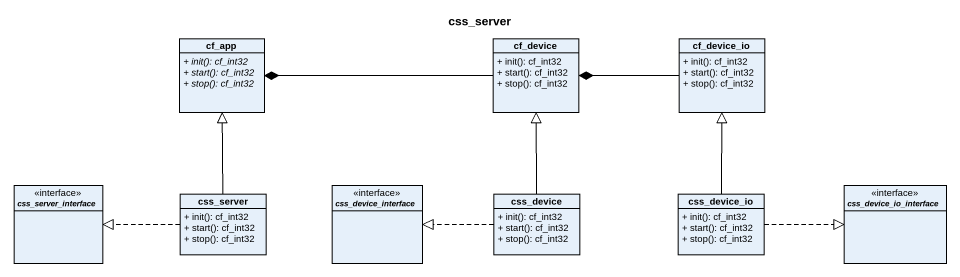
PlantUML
@startuml
title css_server
hide circle
hide empty members
skinparam classAttributeIconSize 0
class cf_app {
  {abstract} + init(): cf_int32
  {abstract} + start(): cf_int32
  {abstract} + stop(): cf_int32
}
class cf_device {
  + init(): cf_int32
  + start(): cf_int32
  + stop(): cf_int32
}
class cf_device_io {
  + init(): cf_int32
  + start(): cf_int32
  + stop(): cf_int32
}
interface css_server_interface
class css_server {
  + init(): cf_int32
  + start(): cf_int32
  + stop(): cf_int32
}
interface css_device_interface
class css_device {
  + init(): cf_int32
  + start(): cf_int32
  + stop(): cf_int32
}
class css_device_io {
  + init(): cf_int32
  + start(): cf_int32
  + stop(): cf_int32
}
interface css_device_io_interface
cf_device -left-* cf_app
cf_device_io -left-* cf_device
css_server -up-|> cf_app
css_server .left.|> css_server_interface
css_device -up-|> cf_device
css_device .left.|> css_device_interface
css_device_io -up-|> cf_device_io
css_device_io .right.|> css_device_io_interface
@enduml
